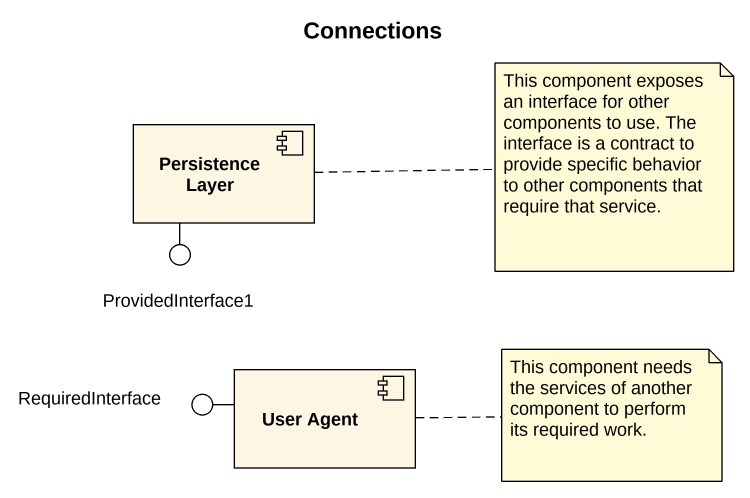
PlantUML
@startuml
title Connections
component "Persistence Layer" as Persistence_Layer
() ProvidedInterface1
component "User Agent" as User_Agent
() RequiredInterface
Persistence_Layer -- ProvidedInterface1
User_Agent -left- RequiredInterface
note right of Persistence_Layer : This component exposes an interface for other components to use. The interface is a contract to provide specific behavior to other components that require that service.
note right of User_Agent : This component needs the services of another component to perform its required work.
@enduml
